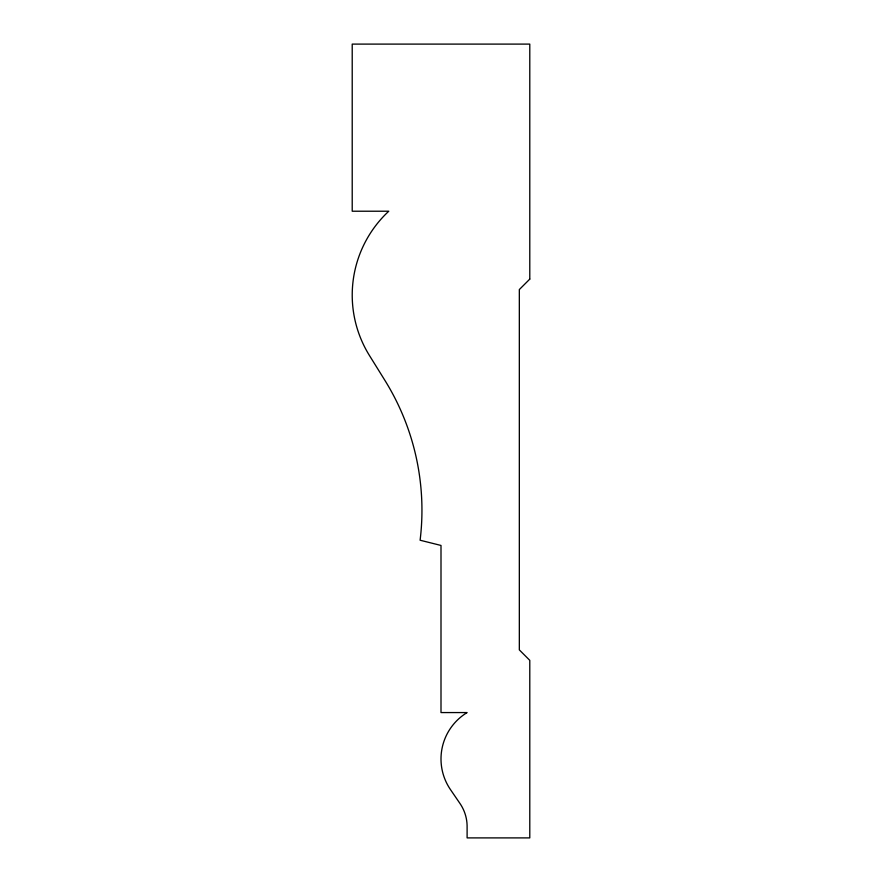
<?xml version="1.0" encoding="UTF-8"?>
<svg xmlns="http://www.w3.org/2000/svg" width="882" height="882" viewBox="0 0 882 882"><rect width="100%" height="100%" fill="white"/><g stroke="black" fill="none" stroke-linecap="round" stroke-linejoin="round"><path stroke-width="1.32" d="M529.784 279.109L519.333 289.55L519.333 649.891L529.784 660.342L529.784 837.9L467.107 837.9L467.107 827.459A40.914 40.914 0 0 0 459.963 803.469L450.493 789.633A54.287 54.287 0 0 1 467.107 712.568L441 712.568L441 545.451L420.108 540.225A246.089 246.089 0 0 0 384.872 380.329L369.47 355.545A114.528 114.528 0 0 1 388.775 211.217L352.216 211.217L352.216 44.1L529.784 44.1L529.784 279.109"/></g></svg>
